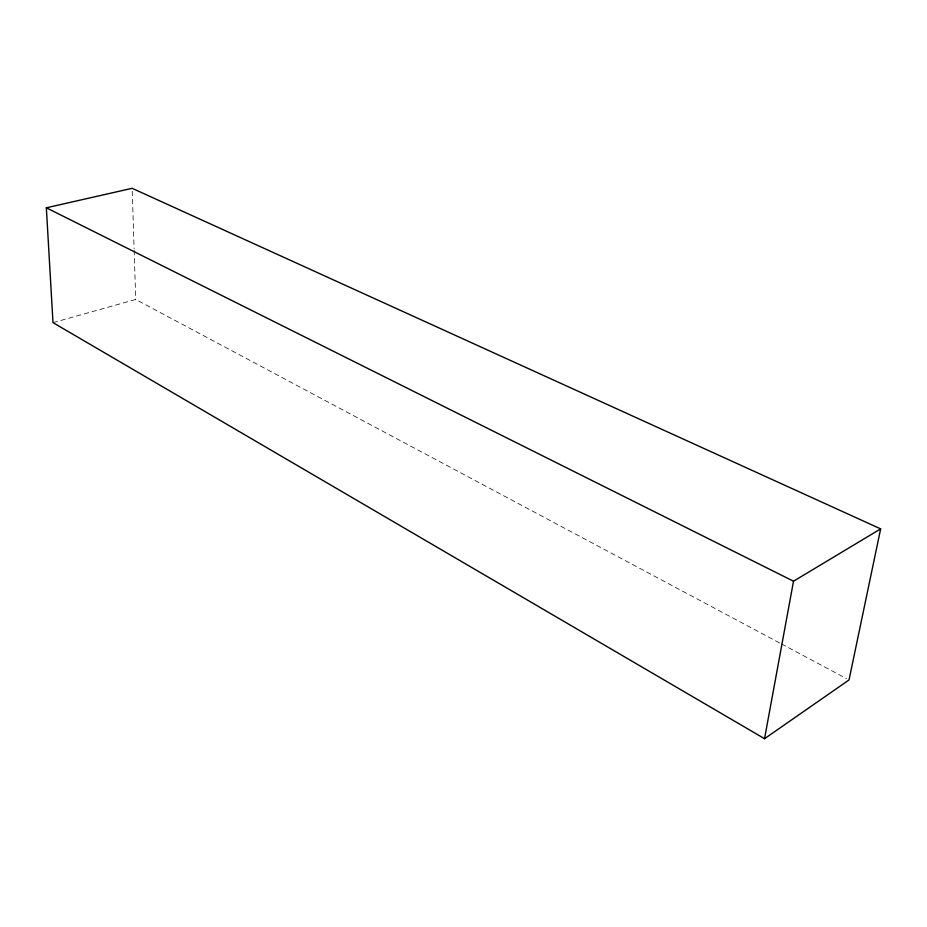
<?xml version="1.0" encoding="UTF-8"?>
<svg xmlns="http://www.w3.org/2000/svg" width="927" height="927" viewBox="0 0 927 927"><rect width="100%" height="100%" fill="white"/><g stroke="black" fill="none" stroke-linecap="round" stroke-linejoin="round"><path stroke-width="0.7" stroke-dasharray="4.63 3.48" d="M52.99 322.642L135.724 299.467L780.117 643.211M781.391 643.894L846.467 678.61M132.237 191.194L134.102 248.934M134.148 250.383L135.724 299.467"/><path stroke-width="1.39" d="M764.543 738.692L793.512 581.217L880.65 528.877L132.144 188.308L46.35 207.799L52.99 322.642L764.543 738.692L849.016 679.966L880.65 528.877M46.35 207.799L793.512 581.217"/></g></svg>
